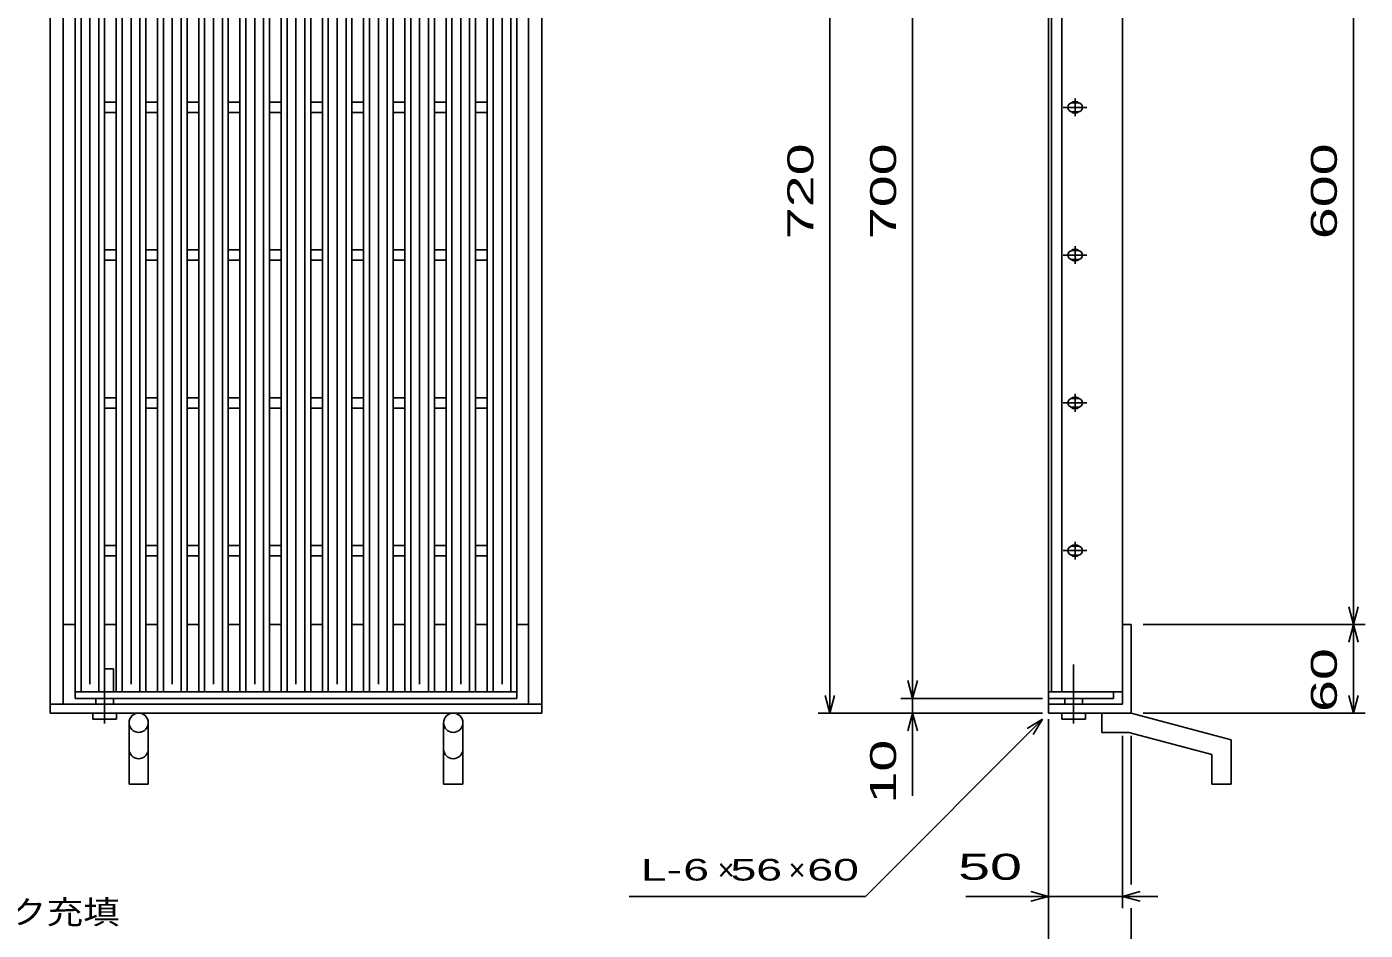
# Model space of a CAD drawing. Units: millimetres, scale not verified. Extents: x -1456 to 1389, y -1026 to 839.
# Drawn here: x -862 to 44, y -384 to 227 of the extents above; entities that cross this region are included whole.
import ezdxf
from ezdxf.enums import TextEntityAlignment as Align

# ---------------------------------------------------------------- set-up
doc = ezdxf.new("R2010")
doc.units = ezdxf.units.MM
doc.header["$LTSCALE"] = 8
doc.linetypes.add('LONG_DASHED_DOTTED', pattern=[15.25, 12, -1.5, 0.25, -1.5])
for name, color, linetype, lineweight in [('16', 3, 'Continuous', 25), ('19', 6, 'Continuous', 25), ('22', 2, 'Continuous', 25)]:
    doc.layers.add(name, color=color, linetype=linetype, lineweight=lineweight)
doc.styles.add('ベクトル', font='')
doc.styles.get('ベクトル').set_extended_font_data('ベクトル')

msp = doc.modelspace()

# ---------------------------------------------------------------- linework, layer by layer
at = {"layer": '16'}
for p, q in [((-829.5, -222.7), (-829.5, 468.3)), ((-825.5, -222.7), (-825.5, 468.3)), ((-819.5, -217.7), (-819.5, 463.3)), ((-813.5, -222.7), (-813.5, 468.3)), ((-809.5, -222.7), (-809.5, 468.3)), ((-801.6, -222.7), (-801.6, 468.3)), ((-797.6, -222.7), (-797.6, 468.3)), ((-791.6, -217.7), (-791.6, 463.3)), ((-785.6, -222.7), (-785.6, 468.3)), ((-781.6, -222.7), (-781.6, 468.3)), ((-773.7, -222.7), (-773.7, 468.3)), ((-769.7, -222.7), (-769.7, 468.3)), ((-763.7, -217.7), (-763.7, 463.3)), ((-757.7, -222.7), (-757.7, 468.3)), ((-753.7, -222.7), (-753.7, 468.3)), ((-745.8, -222.7), (-745.8, 468.3)), ((-741.8, -222.7), (-741.8, 468.3)), ((-735.8, -217.7), (-735.8, 463.3)), ((-729.8, -222.7), (-729.8, 468.3)), ((-725.8, -222.7), (-725.8, 468.3)), ((-717.9, -222.7), (-717.9, 468.3)), ((-713.9, -222.7), (-713.9, 468.3)), ((-707.9, -217.7), (-707.9, 463.3)), ((-701.9, -222.7), (-701.9, 468.3)), ((-697.9, -222.7), (-697.9, 468.3)), ((-690, -222.7), (-690, 468.3)), ((-686, -222.7), (-686, 468.3)), ((-680, -217.7), (-680, 463.3)), ((-674, -222.7), (-674, 468.3)), ((-670, -222.7), (-670, 468.3)), ((-662.1, -222.7), (-662.1, 468.3)), ((-658.1, -222.7), (-658.1, 468.3)), ((-652.1, -217.7), (-652.1, 463.3)), ((-646.1, -222.7), (-646.1, 468.3)), ((-642.1, -222.7), (-642.1, 468.3)), ((-634.2, -222.7), (-634.2, 468.3)), ((-630.2, -222.7), (-630.2, 468.3)), ((-624.2, -217.7), (-624.2, 463.3)), ((-618.2, -222.7), (-618.2, 468.3)), ((-614.2, -222.7), (-614.2, 468.3)), ((-606.3, -222.7), (-606.3, 468.3)), ((-602.3, -222.7), (-602.3, 468.3)), ((-596.3, -217.7), (-596.3, 463.3)), ((-590.3, -222.7), (-590.3, 468.3)), ((-586.3, -222.7), (-586.3, 468.3)), ((-578.4, -222.7), (-578.4, 468.3)), ((-574.4, -222.7), (-574.4, 468.3)), ((-568.4, -217.7), (-568.4, 463.3)), ((-562.4, -222.7), (-562.4, 468.3)), ((-558.4, -222.7), (-558.4, 468.3)), ((-550.5, -222.7), (-550.5, 468.3)), ((-546.5, -222.7), (-546.5, 468.3)), ((-540.5, -217.7), (-540.5, 463.3)), ((-534.5, -222.7), (-534.5, 468.3)), ((-530.5, -222.7), (-530.5, 468.3)), ((-170.5, 468.3), (-170.5, -222.7)), ((-168.5, 468.3), (-168.5, -222.7)), ((-161.5, -222.7), (-161.5, 468.3)), ((-120.5, -222.7), (-120.5, 468.3)), ((-809.5, 176.3), (-801.6, 176.3)), ((-781.6, 176.3), (-773.7, 176.3)), ((-753.7, 176.3), (-745.8, 176.3)), ((-725.8, 176.3), (-717.9, 176.3)), ((-697.9, 176.3), (-690, 176.3)), ((-670, 176.3), (-662.1, 176.3)), ((-642.1, 176.3), (-634.2, 176.3)), ((-614.2, 176.3), (-606.3, 176.3)), ((-586.3, 176.3), (-578.4, 176.3)), ((-558.4, 176.3), (-550.5, 176.3)), ((-160.5, 172.8), (-144.5, 172.8)), ((-150.5, 175.8), (-154.5, 175.8)), ((-152.5, 178.8), (-152.5, 166.8)), ((-809.5, 169.3), (-801.6, 169.3)), ((-781.6, 169.3), (-773.7, 169.3)), ((-753.7, 169.3), (-745.8, 169.3)), ((-725.8, 169.3), (-717.9, 169.3)), ((-697.9, 169.3), (-690, 169.3)), ((-670, 169.3), (-662.1, 169.3)), ((-642.1, 169.3), (-634.2, 169.3)), ((-614.2, 169.3), (-606.3, 169.3)), ((-586.3, 169.3), (-578.4, 169.3)), ((-558.4, 169.3), (-550.5, 169.3)), ((-154.5, 169.8), (-150.5, 169.8)), ((-809.5, 76.3), (-801.6, 76.3)), ((-781.6, 76.3), (-773.7, 76.3)), ((-753.7, 76.3), (-745.8, 76.3)), ((-725.8, 76.3), (-717.9, 76.3)), ((-697.9, 76.3), (-690, 76.3)), ((-670, 76.3), (-662.1, 76.3)), ((-642.1, 76.3), (-634.2, 76.3)), ((-614.2, 76.3), (-606.3, 76.3)), ((-586.3, 76.3), (-578.4, 76.3)), ((-558.4, 76.3), (-550.5, 76.3)), ((-160.5, 72.8), (-144.5, 72.8)), ((-150.5, 75.8), (-154.5, 75.8)), ((-152.5, 78.8), (-152.5, 66.8)), ((-809.5, 69.3), (-801.6, 69.3)), ((-781.6, 69.3), (-773.7, 69.3)), ((-753.7, 69.3), (-745.8, 69.3)), ((-725.8, 69.3), (-717.9, 69.3)), ((-697.9, 69.3), (-690, 69.3)), ((-670, 69.3), (-662.1, 69.3)), ((-642.1, 69.3), (-634.2, 69.3)), ((-614.2, 69.3), (-606.3, 69.3)), ((-586.3, 69.3), (-578.4, 69.3)), ((-558.4, 69.3), (-550.5, 69.3)), ((-154.5, 69.8), (-150.5, 69.8)), ((-809.5, -23.7), (-801.6, -23.7)), ((-781.6, -23.7), (-773.7, -23.7)), ((-753.7, -23.7), (-745.8, -23.7)), ((-725.8, -23.7), (-717.9, -23.7)), ((-697.9, -23.7), (-690, -23.7)), ((-670, -23.7), (-662.1, -23.7)), ((-642.1, -23.7), (-634.2, -23.7)), ((-614.2, -23.7), (-606.3, -23.7)), ((-586.3, -23.7), (-578.4, -23.7)), ((-558.4, -23.7), (-550.5, -23.7)), ((-150.5, -24.2), (-154.5, -24.2)), ((-152.5, -21.2), (-152.5, -33.2)), ((-809.5, -30.7), (-801.6, -30.7)), ((-781.6, -30.7), (-773.7, -30.7)), ((-753.7, -30.7), (-745.8, -30.7)), ((-725.8, -30.7), (-717.9, -30.7)), ((-697.9, -30.7), (-690, -30.7)), ((-670, -30.7), (-662.1, -30.7)), ((-642.1, -30.7), (-634.2, -30.7)), ((-614.2, -30.7), (-606.3, -30.7)), ((-586.3, -30.7), (-578.4, -30.7)), ((-558.4, -30.7), (-550.5, -30.7)), ((-160.5, -27.2), (-144.5, -27.2)), ((-154.5, -30.2), (-150.5, -30.2)), ((-809.5, -123.7), (-801.6, -123.7)), ((-781.6, -123.7), (-773.7, -123.7)), ((-753.7, -123.7), (-745.8, -123.7)), ((-725.8, -123.7), (-717.9, -123.7)), ((-697.9, -123.7), (-690, -123.7)), ((-670, -123.7), (-662.1, -123.7)), ((-642.1, -123.7), (-634.2, -123.7)), ((-614.2, -123.7), (-606.3, -123.7)), ((-586.3, -123.7), (-578.4, -123.7)), ((-558.4, -123.7), (-550.5, -123.7)), ((-150.5, -124.2), (-154.5, -124.2)), ((-152.5, -121.2), (-152.5, -133.2)), ((-809.5, -130.7), (-801.6, -130.7)), ((-781.6, -130.7), (-773.7, -130.7)), ((-753.7, -130.7), (-745.8, -130.7)), ((-725.8, -130.7), (-717.9, -130.7)), ((-697.9, -130.7), (-690, -130.7)), ((-670, -130.7), (-662.1, -130.7)), ((-642.1, -130.7), (-634.2, -130.7)), ((-614.2, -130.7), (-606.3, -130.7)), ((-586.3, -130.7), (-578.4, -130.7)), ((-558.4, -130.7), (-550.5, -130.7)), ((-160.5, -127.2), (-144.5, -127.2)), ((-154.5, -130.2), (-150.5, -130.2)), ((-829.5, -222.7), (-530.5, -222.7)), ((-829.5, -227.2), (-829.5, -222.7)), ((-829.5, -222.7), (-809.5, -222.7)), ((-801.6, -222.7), (-781.6, -222.7)), ((-773.7, -222.7), (-753.7, -222.7)), ((-745.8, -222.7), (-725.8, -222.7)), ((-717.9, -222.7), (-697.9, -222.7)), ((-690, -222.7), (-670, -222.7)), ((-662.1, -222.7), (-642.1, -222.7)), ((-634.2, -222.7), (-614.2, -222.7)), ((-606.3, -222.7), (-586.3, -222.7)), ((-578.4, -222.7), (-558.4, -222.7)), ((-550.5, -222.7), (-530.5, -222.7)), ((-530.5, -227.2), (-530.5, -222.7)), ((-170.5, -222.7), (-126.5, -222.7)), ((-170.5, -227.2), (-170.5, -222.7)), ((-170.5, -222.7), (-120.5, -222.7)), ((-126.5, -222.7), (-126.5, -227.2)), ((-829.5, -227.2), (-530.5, -227.2)), ((-126.5, -227.2), (-170.5, -227.2))]:
    msp.add_line(p, q, dxfattribs=at)
for centre, radius, start, end in [((-154.5, 172.8), 3, 90, 270), ((-152.5, 172.8), 4, 46.6, 133.4), ((-150.5, 172.8), 3, 270, 90), ((-152.5, 172.8), 4, 226.6, 313.4), ((-154.5, 72.8), 3, 90, 270), ((-152.5, 72.8), 4, 46.6, 133.4), ((-150.5, 72.8), 3, 270, 90), ((-152.5, 72.8), 4, 226.6, 313.4), ((-154.5, -27.2), 3, 90, 270), ((-152.5, -27.2), 4, 46.6, 133.4), ((-150.5, -27.2), 3, 270, 90), ((-152.5, -27.2), 4, 226.6, 313.4), ((-154.5, -127.2), 3, 90, 270), ((-152.5, -127.2), 4, 46.6, 133.4), ((-150.5, -127.2), 3, 270, 90), ((-152.5, -127.2), 4, 226.6, 313.4)]:
    msp.add_arc(centre, radius, start, end, dxfattribs=at)
at = {"layer": '19'}
for p, q in [((-846.5, -237.2), (-846.5, 482.8)), ((-513.5, -237.2), (-513.5, 482.8)), ((-837.5, -231.2), (-837.5, 476.8)), ((-522.5, -231.2), (-522.5, 476.8)), ((-837.5, -177.2), (-829.5, -177.2)), ((-809.5, -177.2), (-801.6, -177.2)), ((-781.6, -177.2), (-773.7, -177.2)), ((-753.7, -177.2), (-745.8, -177.2)), ((-725.8, -177.2), (-717.9, -177.2)), ((-697.9, -177.2), (-690, -177.2)), ((-670, -177.2), (-662.1, -177.2)), ((-642.1, -177.2), (-634.2, -177.2)), ((-614.2, -177.2), (-606.3, -177.2)), ((-586.3, -177.2), (-578.4, -177.2)), ((-558.4, -177.2), (-550.5, -177.2)), ((-530.5, -177.2), (-522.5, -177.2)), ((-114.5, -177.2), (-120.5, -177.2)), ((-120.5, -177.2), (-120.5, -231.2)), ((-114.5, -237.2), (-114.5, -177.2)), ((-809.5, -207.2), (-803.5, -207.2)), ((-803.5, -222.7), (-803.5, -207.2)), ((-170.5, -231.2), (-170.5, -221.2)), ((-846.5, -231.2), (-513.5, -231.2)), ((-815.5, -231.2), (-815.5, -227.2)), ((-803.5, -231.2), (-803.5, -227.2)), ((-170.5, -231.2), (-170.5, -237.2)), ((-120.5, -231.2), (-170.5, -231.2)), ((-159.5, -227.2), (-159.5, -231.2)), ((-147.5, -231.2), (-147.5, -227.2)), ((-846.5, -237.2), (-513.5, -237.2)), ((-817.5, -241.2), (-817.5, -237.2)), ((-817.5, -241.2), (-801.5, -241.2)), ((-801.5, -241.2), (-801.5, -237.2)), ((-793, -285.32), (-793, -243.7)), ((-780, -285.32), (-780, -243.7)), ((-580, -285.32), (-580, -243.7)), ((-567, -285.32), (-567, -243.7)), ((-170.5, -237.2), (-114.5, -237.2)), ((-161.5, -237.2), (-161.5, -241.2)), ((-161.5, -241.2), (-145.5, -241.2)), ((-145.5, -241.2), (-145.5, -237.2)), ((-134.51, -250.21), (-134.51, -237.21)), ((-134.5, -237.2), (-114.5, -237.2)), ((-114.5, -237.2), (-46.89, -255.32)), ((-134.51, -250.21), (-116.22, -250.21)), ((-59.89, -265.3), (-116.22, -250.21)), ((-46.89, -285.32), (-46.89, -255.32)), ((-59.89, -285.32), (-59.89, -265.3)), ((-793, -285.32), (-780, -285.32)), ((-580, -285.32), (-567, -285.32)), ((-59.89, -285.32), (-46.89, -285.32))]:
    msp.add_line(p, q, dxfattribs=at)
at = {"layer": '19', "linetype": 'LONG_DASHED_DOTTED'}
for p, q in [((-809.5, -244.2), (-809.5, -204.2)), ((-153.5, -244.2), (-153.5, -204.2))]:
    msp.add_line(p, q, dxfattribs=at)
at = {"layer": '19'}
for centre in [(-786.5, -243.7), (-573.5, -243.7)]:
    msp.add_circle(centre, 6.5, dxfattribs=at)
for centre in [(-786.5, -261.54), (-573.5, -261.54)]:
    msp.add_arc(centre, 6.5, 180, 0, dxfattribs=at)
at = {"layer": '22', "color": 4}
for p, q in [((-318.5, -237.2), (-318.5, 482.8)), ((-262.5, -227.2), (-262.5, 472.8)), ((35.9, -177.2), (35.9, 422.8)), ((35.9, -177.2), (32.7, -165.2)), ((35.9, -177.2), (39.1, -165.2)), ((-106.5, -177.2), (43.9, -177.2)), ((32.7, -189.2), (35.9, -177.2)), ((39.1, -189.2), (35.9, -177.2)), ((35.9, -237.2), (35.9, -177.2)), ((-262.5, -227.2), (-265.7, -215.2)), ((-262.5, -227.2), (-259.3, -215.2)), ((-318.5, -237.2), (-321.7, -225.2)), ((-318.5, -237.2), (-315.3, -225.2)), ((35.9, -237.2), (32.7, -225.2)), ((35.9, -237.2), (39.1, -225.2)), ((-270.5, -227.2), (-174.5, -227.2)), ((-262.5, -237.2), (-262.5, -227.2)), ((-326.5, -237.2), (-174.5, -237.2)), ((-294.5, -361.2), (-174.5, -241.2)), ((-270.5, -237.2), (-174.5, -237.2)), ((-265.7, -249.2), (-262.5, -237.2)), ((-259.3, -249.2), (-262.5, -237.2)), ((-262.5, -293.2), (-262.5, -237.2)), ((-184.9, -247.6), (-174.5, -241.2)), ((-180.9, -251.6), (-174.5, -241.2)), ((-170.5, -369.2), (-170.5, -241.2)), ((-170.5, -425.2), (-170.5, -241.2)), ((-106.5, -237.2), (43.9, -237.2)), ((-120.5, -369.2), (-120.5, -252.6)), ((-114.5, -353.2), (-114.5, -252.6)), ((-454.5, -361.2), (-294.5, -361.2)), ((-226.5, -361.2), (-170.5, -361.2)), ((-170.5, -361.2), (-182.5, -358)), ((-182.5, -364.4), (-170.5, -361.2)), ((-170.5, -361.2), (-120.5, -361.2)), ((-120.5, -361.2), (-108.5, -358)), ((-108.5, -364.4), (-120.5, -361.2)), ((-120.5, -361.2), (-96.5, -361.2)), ((-114.5, -425.2), (-114.5, -369.2))]:
    msp.add_line(p, q, dxfattribs=at)

# ---------------------------------------------------------------- texts
at = {"layer": '22', "style": 'ベクトル', "width": 1.65}
for s, p in [(' 720 ', (-338.5, 72.8)), (' 700 ', (-282.5, 72.8)), (' 600 ', (15.9, 72.8)), (' 60 ', (15.9, -247.2)), (' 10 ', (-282.5, -309.2))]:
    msp.add_text(s, height=17.6, rotation=90, dxfattribs=at).set_placement(p, align=Align.MIDDLE_LEFT)
at = {"layer": '22', "style": 'ベクトル'}
for s, height, width, p in [(' 50 ', 17.6, 1.65, (-242.5, -341.2)), ('L-', 14.66, 1.6, (-446.5, -343.2)), (' 6 ', 14.66, 1.6, (-426.5, -343.2)), (' 56 ', 14.66, 1.6, (-394.5, -343.2)), (' 60 ', 14.66, 1.6, (-342.5, -343.2)), ('セラミック充填', 15.84, 1.15, (-973.1, -371.9))]:
    msp.add_text(s, height=height, dxfattribs=dict(at, width=width)).set_placement(p, align=Align.MIDDLE_LEFT)
for p in [(-394.5, -343.2), (-346.5, -343.2)]:
    msp.add_text('×', height=14.66, dxfattribs=at).set_placement(p, align=Align.MIDDLE_LEFT)

doc.saveas('drawing.dxf')
